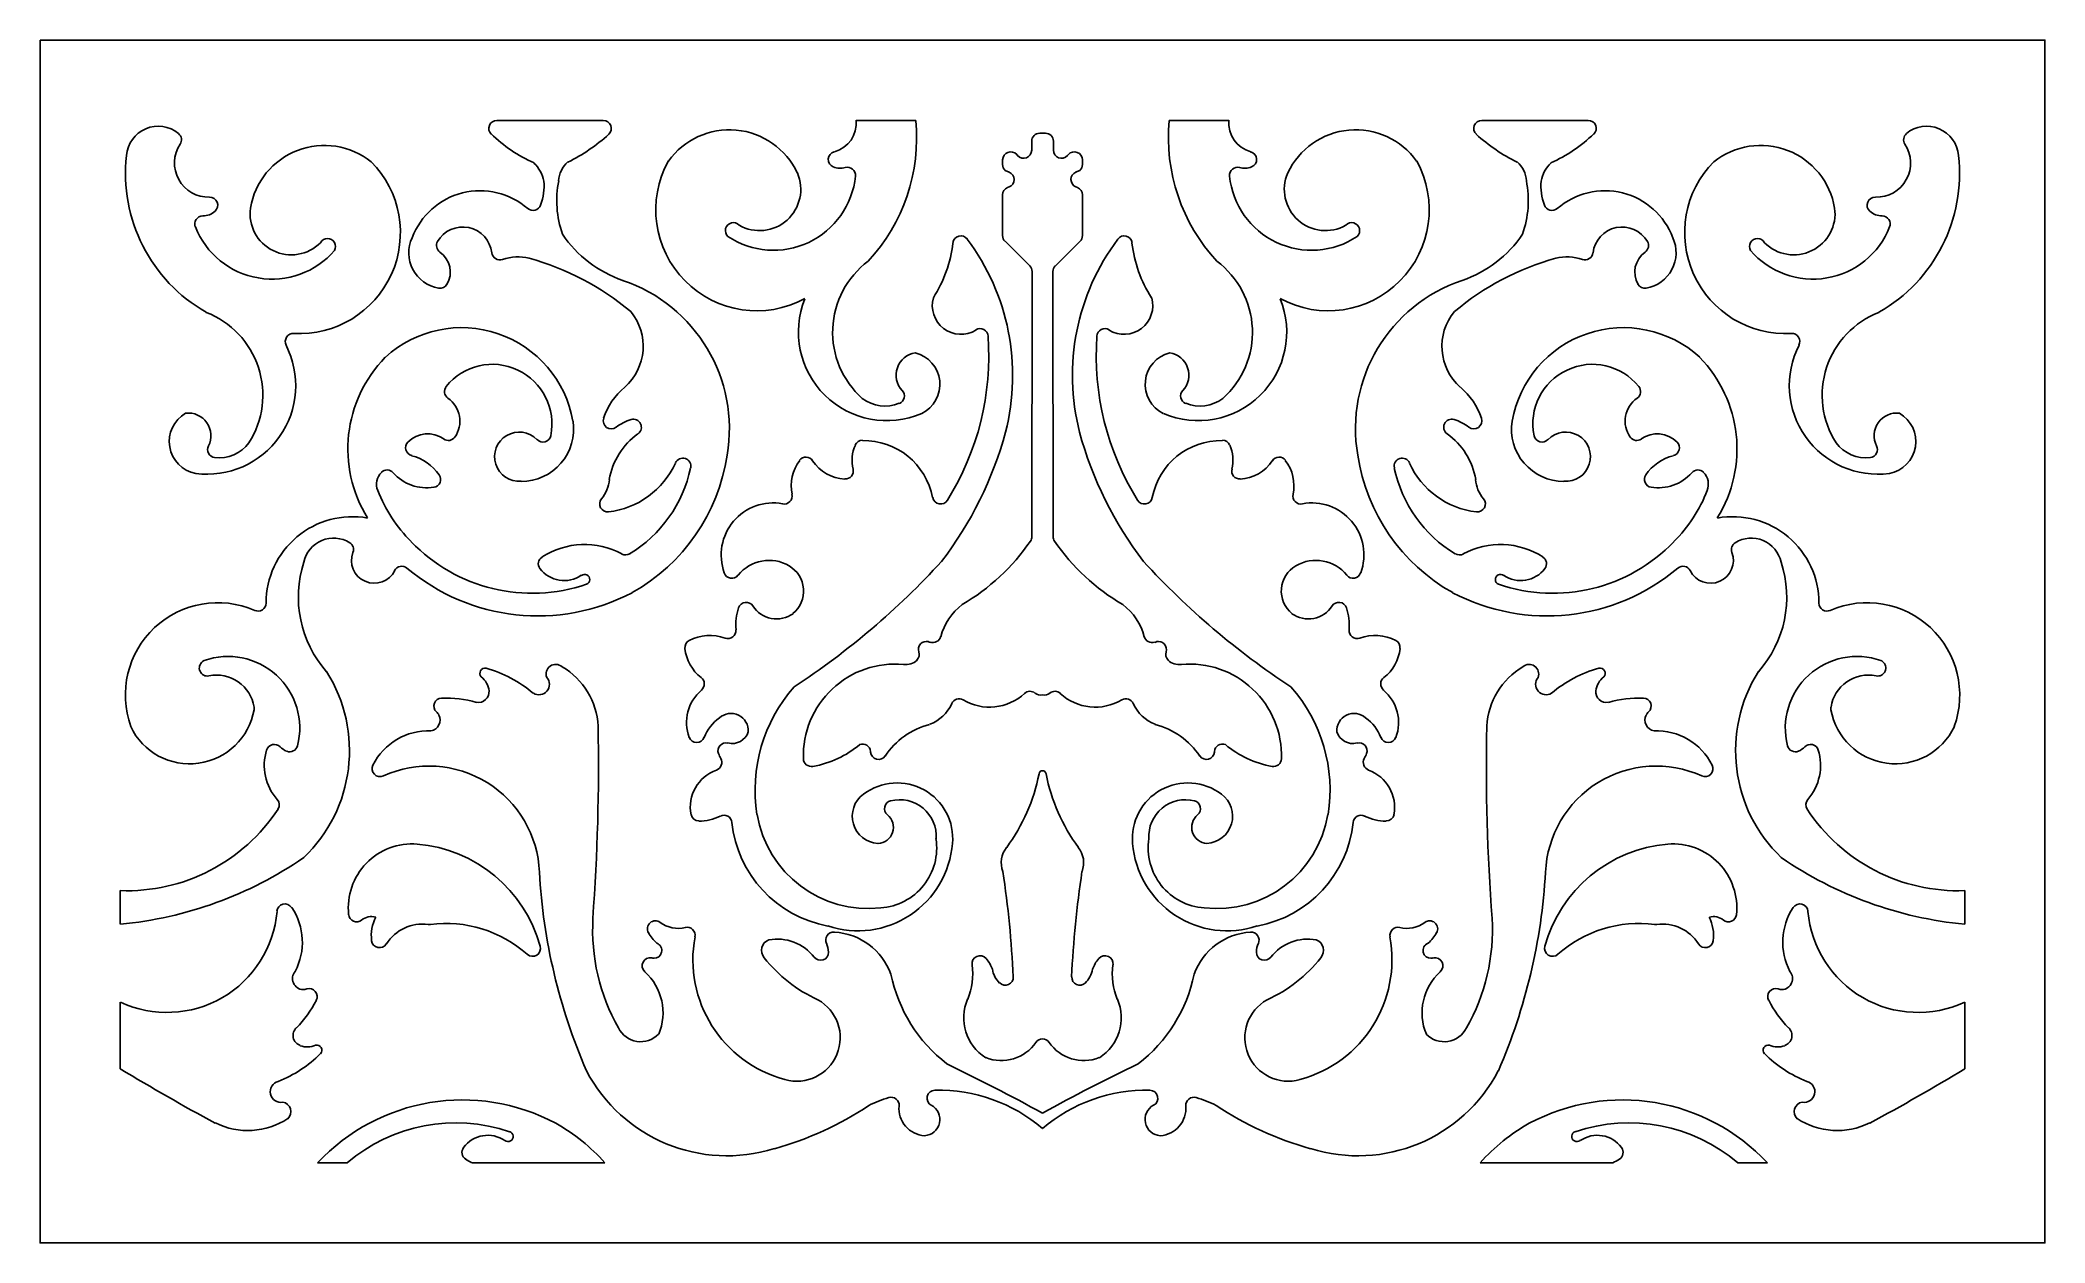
# Model space of a CAD drawing. Header units: millimetres. Extents: x 3277.34 to 3278.34, y 1119.97 to 1120.57.
import ezdxf

# ---------------------------------------------------------------- set-up
doc = ezdxf.new("R2010")
doc.units = ezdxf.units.MM

msp = doc.modelspace()

# ---------------------------------------------------------------- linework, layer by layer
for p, q in [((3277.5669, 1120.5303), (3277.62, 1120.5303)), ((3278.1113, 1120.5303), (3278.0582, 1120.5303)), ((3277.8391, 1120.5239), (3277.8377, 1120.5239)), ((3277.8391, 1120.5239), (3277.8405, 1120.5239)), ((3277.8192, 1120.5106), (3277.8192, 1120.5083)), ((3277.8267, 1120.5127), (3277.8262, 1120.5133)), ((3277.8337, 1120.5198), (3277.8337, 1120.5154)), ((3277.8445, 1120.5198), (3277.8445, 1120.5154)), ((3277.8515, 1120.5127), (3277.852, 1120.5133)), ((3277.859, 1120.5106), (3277.859, 1120.5083)), ((3277.8205, 1120.5053), (3277.8225, 1120.5044)), ((3277.8577, 1120.5053), (3277.8556, 1120.5044)), ((3277.8192, 1120.4931), (3277.8192, 1120.4728)), ((3277.8224, 1120.4971), (3277.8217, 1120.4968)), ((3277.8557, 1120.4971), (3277.8565, 1120.4968)), ((3277.859, 1120.4931), (3277.859, 1120.4728)), ((3277.8204, 1120.47), (3277.8327, 1120.4577)), ((3277.8578, 1120.47), (3277.8455, 1120.4577)), ((3277.8339, 1120.4549), (3277.8338, 1120.3227)), ((3277.8443, 1120.4549), (3277.8444, 1120.3227)), ((3277.4775, 1120.0103), (3277.4923, 1120.0103)), ((3277.5546, 1120.0103), (3277.6208, 1120.0103)), ((3278.1236, 1120.0103), (3278.0574, 1120.0103)), ((3278.2007, 1120.0103), (3278.1859, 1120.0103))]:
    msp.add_line(p, q)
msp.add_lwpolyline([(3277.3391, 1120.5703), (3278.3391, 1120.5703), (3278.3391, 1119.9703), (3277.3391, 1119.9703)], close=True)
for points in [[(3277.7461, 1120.5303), (3277.7759, 1120.5303)], [(3277.932, 1120.5303), (3277.9023, 1120.5303)], [(3277.3791, 1120.1293), (3277.3791, 1120.1461)], [(3278.2991, 1120.1293), (3278.2991, 1120.1461)], [(3277.3791, 1120.0572), (3277.3791, 1120.0905)], [(3278.2991, 1120.0572), (3278.2991, 1120.0905)], [(3277.4923, 1120.0103), (3277.4775, 1120.0103)], [(3277.6208, 1120.0103), (3277.5546, 1120.0103)], [(3278.0574, 1120.0103), (3278.1236, 1120.0103)], [(3278.1859, 1120.0103), (3278.2007, 1120.0103)]]:
    msp.add_lwpolyline(points)
for points in [[(3277.4775, 1120.0103, -0.33933), (3277.5963, 1120.03, -0.08337), (3277.6208, 1120.0103, -0.08337)], [(3278.2007, 1120.0103, 0.33933), (3278.0819, 1120.03, 0.08337), (3278.0574, 1120.0103, 0.08337)]]:
    msp.add_lwpolyline(points, format="xyb")
for centre, radius, start, end in [((3277.5669, 1120.5263), 0.004, 90, 225.8313), ((3277.62, 1120.5263), 0.004, 312.4792, 90), ((3277.7316, 1120.5288), 0.0146, 284.4951, 5.9695), ((3277.6859, 1120.5216), 0.0904, 317.0703, 5.5172), ((3277.9923, 1120.5216), 0.0904, 174.4828, 222.9297), ((3277.9466, 1120.5288), 0.0146, 174.0305, 255.5049), ((3278.0582, 1120.5263), 0.004, 90, 227.5208), ((3278.1113, 1120.5263), 0.004, 314.1687, 90), ((3277.398, 1120.5115), 0.0159, 50.5213, 175.3044), ((3277.4056, 1120.5206), 0.004, 326.2577, 50.5213), ((3277.6152, 1120.5762), 0.0734, 225.8313, 246.0872), ((3277.5639, 1120.5876), 0.0871, 296.2049, 312.4792), ((3277.6829, 1120.4882), 0.0374, 25.1117, 144.3699), ((3277.8377, 1120.5199), 0.004, 89.8419, 180.2807), ((3277.8405, 1120.5199), 0.004, 359.7193, 90.1581), ((3277.9953, 1120.4882), 0.0374, 35.6301, 154.8883), ((3278.1143, 1120.5876), 0.0871, 227.5208, 243.7951), ((3278.0629, 1120.5762), 0.0734, 293.9128, 314.1687), ((3278.2726, 1120.5206), 0.004, 129.4787, 213.7423), ((3278.2801, 1120.5115), 0.0159, 4.6956, 129.4787), ((3277.4614, 1120.5038), 0.0797, 173.5345, 240.2993), ((3277.4231, 1120.509), 0.017, 146.2577, 271.8167), ((3277.4809, 1120.4804), 0.0374, 51.3349, 170.5931), ((3277.6966, 1120.4857), 0.0504, 151.1019, 298.3778), ((3277.7362, 1120.5108), 0.004, 104.4951, 248.339), ((3277.8232, 1120.5106), 0.004, 41.2544, 180), ((3277.8297, 1120.5154), 0.004, 221.2544, 0), ((3277.8485, 1120.5154), 0.004, 180, 318.7456), ((3277.855, 1120.5106), 0.004, 0, 138.7456), ((3277.9419, 1120.5108), 0.004, 291.661, 75.5049), ((3277.9816, 1120.4857), 0.0504, 241.6222, 28.8981), ((3278.1973, 1120.4804), 0.0374, 9.4069, 128.6651), ((3278.2551, 1120.509), 0.017, 268.1833, 33.7423), ((3278.2168, 1120.5038), 0.0797, 299.7007, 6.4655), ((3277.4684, 1120.4743), 0.0504, 266.7649, 44.6026), ((3277.573, 1120.4964), 0.0177, 11.8242, 45.4548), ((3277.5621, 1120.4978), 0.0284, 339.8711, 4.4899), ((3277.6477, 1120.4904), 0.0509, 168.913, 199.3472), ((3277.6117, 1120.499), 0.0141, 131.6449, 175.1813), ((3277.7049, 1120.5066), 0.0411, 236.3751, 354.2112), ((3277.6979, 1120.4959), 0.0206, 240.5197, 23.3316), ((3277.7382, 1120.5158), 0.00939, 248.339, 285.4993), ((3277.7418, 1120.5029), 0.004, 354.2112, 105.4993), ((3277.8232, 1120.5083), 0.004, 180, 227.225), ((3277.8209, 1120.5008), 0.004, 292.219, 66.2768), ((3277.8573, 1120.5008), 0.004, 113.7232, 247.781), ((3277.855, 1120.5083), 0.004, 312.775, 0), ((3277.9364, 1120.5029), 0.004, 74.5007, 185.7888), ((3277.9733, 1120.5066), 0.0411, 185.7888, 303.6249), ((3277.9399, 1120.5158), 0.00939, 254.5007, 291.661), ((3277.9803, 1120.4959), 0.0206, 156.6684, 299.4803), ((3278.0665, 1120.499), 0.0141, 4.8187, 48.3551), ((3278.0305, 1120.4904), 0.0509, 340.6528, 11.087), ((3278.1161, 1120.4978), 0.0284, 175.5101, 200.1289), ((3278.1051, 1120.4964), 0.0177, 134.5452, 168.1758), ((3278.2098, 1120.4743), 0.0504, 135.3974, 273.2351), ((3277.4237, 1120.488), 0.004, 311.4405, 91.8167), ((3277.5586, 1120.459), 0.0362, 49.0272, 159.3452), ((3277.8232, 1120.4931), 0.004, 112.219, 180), ((3277.855, 1120.4931), 0.004, 0, 67.781), ((3278.1196, 1120.459), 0.0362, 20.6548, 130.9728), ((3278.2544, 1120.488), 0.004, 88.1833, 228.5595), ((3277.4202, 1120.4786), 0.004, 90.2055, 201.4937), ((3277.4202, 1120.492), 0.00939, 270.2055, 311.4405), ((3277.4644, 1120.4838), 0.0206, 172.3733, 315.1852), ((3277.585, 1120.4894), 0.004, 229.0272, 339.8711), ((3278.0932, 1120.4894), 0.004, 200.1289, 310.9728), ((3278.2138, 1120.4838), 0.0206, 224.8148, 7.6267), ((3278.258, 1120.492), 0.00939, 228.5595, 269.7945), ((3278.2579, 1120.4786), 0.004, 338.5063, 89.7945), ((3277.4548, 1120.4922), 0.0411, 201.4937, 319.3297), ((3277.4825, 1120.4674), 0.00398, 329.4535, 152.0255), ((3277.541, 1120.4643), 0.018, 155.4942, 260.05), ((3277.5499, 1120.4625), 0.0146, 6.6002, 149.7265), ((3277.6493, 1120.5072), 0.06, 214.1578, 250.9631), ((3277.6849, 1120.4753), 0.00398, 43.6793, 226.2513), ((3277.7984, 1120.4687), 0.004, 36.828, 173.4266), ((3277.7107, 1120.403), 0.1135, 345.5999, 36.828), ((3277.8232, 1120.4728), 0.004, 180, 225.016), ((3277.9675, 1120.403), 0.1135, 143.172, 194.4001), ((3277.855, 1120.4728), 0.004, 314.984, 0), ((3277.8798, 1120.4687), 0.004, 6.5734, 143.172), ((3277.9933, 1120.4753), 0.00398, 313.7487, 136.3207), ((3278.0289, 1120.5072), 0.06, 289.0369, 325.8422), ((3278.1282, 1120.4625), 0.0146, 30.2735, 173.3998), ((3278.1371, 1120.4643), 0.018, 279.95, 24.5058), ((3278.1957, 1120.4674), 0.00398, 27.9745, 210.5465), ((3278.2234, 1120.4922), 0.0411, 220.6703, 338.5063), ((3277.5408, 1120.4679), 0.004, 149.7265, 235.6544), ((3277.5317, 1120.4546), 0.012, 329.3985, 55.6544), ((3277.5684, 1120.4647), 0.004, 186.6002, 289.2052), ((3277.5776, 1120.4383), 0.0239, 76.9781, 109.2052), ((3277.5465, 1120.3309), 0.1357, 50.0327, 74.393), ((3277.7787, 1120.4246), 0.0443, 126.8565, 228.1604), ((3277.7308, 1120.4764), 0.064, 327.288, 353.4266), ((3277.9473, 1120.4764), 0.064, 186.5734, 212.712), ((3277.8995, 1120.4246), 0.0443, 311.8396, 53.1435), ((3278.1317, 1120.3309), 0.1357, 105.607, 129.9673), ((3278.1005, 1120.4383), 0.0239, 70.7948, 103.0219), ((3278.1097, 1120.4647), 0.004, 250.7948, 353.3998), ((3278.1465, 1120.4546), 0.012, 124.3456, 210.6015), ((3278.1374, 1120.4679), 0.004, 304.3456, 30.2735), ((3277.6049, 1120.3765), 0.078, 350.2187, 71.5041), ((3277.8299, 1120.4549), 0.004, 359.9649, 45.016), ((3277.8483, 1120.4549), 0.004, 134.984, 180.0351), ((3278.0732, 1120.3765), 0.078, 108.4959, 189.7813), ((3277.5386, 1120.4506), 0.004, 260.05, 329.3985), ((3277.7615, 1120.4247), 0.0442, 157.9402, 293.0989), ((3277.7984, 1120.4379), 0.0143, 164.052, 301.5978), ((3277.8798, 1120.4379), 0.0143, 238.4022, 15.948), ((3277.9167, 1120.4247), 0.0442, 246.9011, 22.0598), ((3278.1395, 1120.4506), 0.004, 210.6015, 279.95), ((3277.4059, 1120.3932), 0.0443, 327.5444, 68.8483), ((3277.6126, 1120.4176), 0.0273, 311.5702, 39.4758), ((3278.0656, 1120.4176), 0.0273, 140.5242, 228.4298), ((3278.2723, 1120.3932), 0.0443, 111.1517, 212.4556), ((3277.4654, 1120.42), 0.004, 86.7649, 207.0706), ((3277.5493, 1120.3705), 0.0564, 9.9687, 132.3471), ((3277.6762, 1120.4129), 0.1361, 328.0355, 4.1177), ((3277.808, 1120.4224), 0.004, 4.1177, 121.5978), ((3278.002, 1120.4129), 0.1361, 175.8823, 211.9645), ((3277.8702, 1120.4224), 0.004, 58.4022, 175.8823), ((3278.1289, 1120.3705), 0.0564, 47.6529, 170.0313), ((3278.2128, 1120.42), 0.004, 332.9294, 93.2351), ((3277.4224, 1120.398), 0.0442, 262.606, 27.0706), ((3277.5579, 1120.3664), 0.0653, 135.5691, 211.8353), ((3277.7774, 1120.4032), 0.0113, 98.9191, 222.6922), ((3277.7717, 1120.3986), 0.0162, 296.3785, 75.8871), ((3277.9065, 1120.3986), 0.0162, 104.1129, 243.6215), ((3277.9008, 1120.4032), 0.0113, 317.3078, 81.0809), ((3278.1202, 1120.3664), 0.0653, 328.1647, 44.4309), ((3278.2558, 1120.398), 0.0442, 152.9294, 277.394), ((3277.5647, 1120.3789), 0.0297, 348.5376, 140.9385), ((3278.1134, 1120.3789), 0.0297, 39.0615, 191.4624), ((3277.5448, 1120.395), 0.004, 140.9385, 235.2406), ((3277.5346, 1120.3803), 0.0139, 325.0591, 55.2406), ((3277.6525, 1120.371), 0.0341, 129.7695, 161.64), ((3277.7605, 1120.4066), 0.0188, 232.8455, 292.4155), ((3277.7662, 1120.3928), 0.004, 292.4155, 42.6922), ((3277.912, 1120.3928), 0.004, 137.3078, 247.5845), ((3277.9177, 1120.4066), 0.0188, 247.5845, 307.1545), ((3278.0257, 1120.371), 0.0341, 18.36, 50.2305), ((3278.1436, 1120.3803), 0.0139, 124.7594, 214.9409), ((3278.1334, 1120.395), 0.004, 304.7594, 39.0615), ((3277.4197, 1120.3701), 0.0162, 119.8178, 259.3263), ((3277.413, 1120.373), 0.0113, 333.0127, 96.7857), ((3277.5791, 1120.3763), 0.0261, 270, 8.5942), ((3277.624, 1120.3804), 0.004, 161.64, 307.0936), ((3277.6408, 1120.3582), 0.0239, 106.9346, 127.0936), ((3277.635, 1120.3772), 0.004, 305.4965, 106.9346), ((3278.0432, 1120.3772), 0.004, 73.0654, 234.5035), ((3278.0374, 1120.3582), 0.0239, 52.9064, 73.0654), ((3278.0542, 1120.3804), 0.004, 232.9064, 18.36), ((3278.0991, 1120.3763), 0.0261, 171.4058, 270), ((3278.2652, 1120.373), 0.0113, 83.2143, 206.9873), ((3278.2585, 1120.3701), 0.0162, 280.6737, 60.1822), ((3277.5324, 1120.3599), 0.014, 55.1036, 134.8699), ((3277.5427, 1120.3746), 0.004, 235.1036, 325.0591), ((3277.5781, 1120.3625), 0.0123, 43.5849, 274.6688), ((3277.5899, 1120.3738), 0.004, 223.5849, 348.5376), ((3277.6578, 1120.3452), 0.0353, 125.4965, 170.3071), ((3277.7493, 1120.3667), 0.004, 90.9183, 155.4468), ((3277.7498, 1120.3355), 0.0351, 10.8922, 90.9183), ((3277.6364, 1120.4257), 0.1912, 322.8331, 344.5388), ((3278.0418, 1120.4257), 0.1912, 195.4612, 217.1669), ((3277.9283, 1120.3355), 0.0351, 89.0817, 169.1078), ((3277.9288, 1120.3667), 0.004, 24.5532, 89.0817), ((3278.0204, 1120.3452), 0.0353, 9.6929, 54.5035), ((3278.0883, 1120.3738), 0.004, 191.4624, 316.4151), ((3278.1001, 1120.3625), 0.0123, 265.3312, 136.4151), ((3278.1355, 1120.3746), 0.004, 214.9409, 304.8964), ((3278.1457, 1120.3599), 0.014, 45.1301, 124.8964), ((3277.4266, 1120.3661), 0.004, 153.0127, 263.2893), ((3277.4283, 1120.3808), 0.0188, 263.2893, 322.8593), ((3277.5254, 1120.367), 0.004, 134.8699, 256.1589), ((3277.5188, 1120.3404), 0.0233, 34.0026, 76.1589), ((3277.5881, 1120.3773), 0.0947, 299.2755, 351.4655), ((3277.6597, 1120.3578), 0.004, 347.9866, 155.7203), ((3277.7343, 1120.3481), 0.0206, 142.2797, 192.1787), ((3277.7211, 1120.3583), 0.004, 33.6763, 142.2797), ((3277.7416, 1120.372), 0.0207, 213.6763, 266.7748), ((3277.7624, 1120.3607), 0.0183, 155.4468, 193.9725), ((3277.9158, 1120.3607), 0.0183, 346.0275, 24.5532), ((3277.9365, 1120.372), 0.0207, 273.2252, 326.3237), ((3277.9571, 1120.3583), 0.004, 37.7203, 146.3237), ((3277.9439, 1120.3481), 0.0206, 347.8213, 37.7203), ((3278.09, 1120.3773), 0.0947, 188.5345, 240.7245), ((3278.0185, 1120.3578), 0.004, 24.2797, 192.0134), ((3278.1593, 1120.3404), 0.0233, 103.8411, 145.9974), ((3278.1528, 1120.367), 0.004, 283.8411, 45.1301), ((3278.2499, 1120.3808), 0.0188, 217.1407, 276.7107), ((3278.2516, 1120.3661), 0.004, 276.7107, 26.9873), ((3277.5152, 1120.3488), 0.00831, 134.9036, 202.0944), ((3277.5122, 1120.3519), 0.004, 41.3415, 134.9036), ((3277.5318, 1120.3691), 0.0221, 221.3415, 279.6141), ((3277.5349, 1120.3512), 0.004, 279.6141, 34.0026), ((3277.6055, 1120.3527), 0.0176, 320.5708, 354.9908), ((3277.6178, 1120.3766), 0.0419, 276.5795, 335.7203), ((3277.5986, 1120.3707), 0.0664, 301.3558, 347.9866), ((3277.7407, 1120.3554), 0.004, 266.7748, 13.9725), ((3277.9375, 1120.3554), 0.004, 166.0275, 273.2252), ((3278.0795, 1120.3707), 0.0664, 192.0134, 238.6442), ((3278.0603, 1120.3766), 0.0419, 204.2797, 263.4205), ((3278.0726, 1120.3527), 0.0176, 185.0092, 219.4292), ((3278.1433, 1120.3512), 0.004, 145.9974, 260.3859), ((3278.1463, 1120.3691), 0.0221, 260.3859, 318.6585), ((3278.166, 1120.3519), 0.004, 45.0964, 138.6585), ((3278.1629, 1120.3488), 0.00831, 337.9056, 45.0964), ((3277.5752, 1120.3717), 0.0725, 201.004, 225.3252), ((3277.6222, 1120.339), 0.004, 140.5708, 276.5795), ((3277.7102, 1120.3429), 0.004, 259.6419, 12.1787), ((3277.7883, 1120.3429), 0.004, 190.8922, 328.0355), ((3277.8899, 1120.3429), 0.004, 211.9645, 349.1078), ((3277.968, 1120.3429), 0.004, 167.8213, 280.3581), ((3278.056, 1120.339), 0.004, 263.4205, 39.4292), ((3278.103, 1120.3717), 0.0725, 314.6748, 338.996), ((3277.4949, 1120.2895), 0.0431, 79.9475, 180.0034), ((3277.7048, 1120.3135), 0.026, 79.6419, 199.9692), ((3277.9734, 1120.3135), 0.026, 340.0308, 100.3581), ((3278.1833, 1120.2895), 0.0431, 359.9966, 100.0525), ((3277.4855, 1120.3067), 0.0152, 58.1938, 167.9097), ((3277.5846, 1120.3782), 0.0838, 223.9223, 288.8091), ((3277.7452, 1120.3808), 0.1066, 300.3185, 325.4904), ((3277.8298, 1120.3227), 0.004, 325.4904, 359.9649), ((3277.8484, 1120.3227), 0.004, 180.0351, 214.5096), ((3277.9329, 1120.3808), 0.1066, 214.5096, 239.6815), ((3278.0936, 1120.3782), 0.0838, 251.1909, 316.0777), ((3278.1926, 1120.3067), 0.0152, 12.0903, 121.8062), ((3277.4914, 1120.3162), 0.004, 339.5806, 58.1938), ((3277.5058, 1120.3108), 0.0114, 159.5806, 333.2804), ((3277.5916, 1120.3091), 0.004, 122.3267, 216.6448), ((3277.6106, 1120.2792), 0.0395, 61.8245, 122.3267), ((3277.6311, 1120.3175), 0.004, 241.8245, 301.3558), ((3277.7028, 1120.2907), 0.0201, 60.2787, 140.6341), ((3277.4985, 1120.5767), 0.394, 303.3717, 317.4511), ((3278.1797, 1120.5767), 0.394, 222.5489, 236.6283), ((3277.9754, 1120.2907), 0.0201, 39.3659, 119.7213), ((3278.0471, 1120.3175), 0.004, 238.6442, 298.1755), ((3278.0676, 1120.2792), 0.0395, 57.6733, 118.1755), ((3278.0865, 1120.3091), 0.004, 323.3552, 57.6733), ((3278.1723, 1120.3108), 0.0114, 206.7196, 20.4194), ((3278.1867, 1120.3162), 0.004, 121.8062, 200.4194), ((3277.5238, 1120.2924), 0.0559, 161.7686, 221.6053), ((3277.5195, 1120.3039), 0.004, 49.8529, 153.2804), ((3277.5874, 1120.3844), 0.1013, 229.8529, 297.6612), ((3277.6005, 1120.3158), 0.0151, 216.6448, 304.462), ((3277.6107, 1120.3013), 0.00254, 290.8493, 128.7028), ((3277.6841, 1120.3059), 0.004, 199.9692, 320.6341), ((3277.7053, 1120.2955), 0.0146, 309.5324, 59.7697), ((3277.9728, 1120.2955), 0.0146, 120.2303, 230.4676), ((3277.994, 1120.3059), 0.004, 219.3659, 340.0308), ((3278.0907, 1120.3844), 0.1013, 242.3388, 310.1471), ((3278.0675, 1120.3013), 0.00254, 51.2972, 249.1507), ((3278.0776, 1120.3158), 0.0151, 235.538, 323.3552), ((3278.1586, 1120.3039), 0.004, 26.7196, 130.1471), ((3278.1544, 1120.2924), 0.0559, 318.3947, 18.2314), ((3277.4277, 1120.2436), 0.0461, 66.4176, 199.7968), ((3277.4478, 1120.2895), 0.004, 246.4176, 0.0034), ((3277.7124, 1120.2787), 0.0263, 161.1373, 185.3875), ((3277.6913, 1120.2859), 0.004, 33.0607, 161.1373), ((3277.7065, 1120.2958), 0.0142, 213.0607, 305.099), ((3277.8166, 1120.2654), 0.0292, 126.8929, 165.4733), ((3277.8616, 1120.2654), 0.0292, 14.5267, 53.1071), ((3277.9717, 1120.2958), 0.0142, 234.901, 326.9393), ((3277.9869, 1120.2859), 0.004, 18.8627, 146.9393), ((3277.9658, 1120.2787), 0.0263, 354.6125, 18.8627), ((3278.2304, 1120.2895), 0.004, 179.9966, 293.5824), ((3278.2505, 1120.2436), 0.0461, 340.2032, 113.5824), ((3277.6647, 1120.2673), 0.004, 118.4237, 186.2949), ((3277.6732, 1120.2516), 0.0218, 69.6392, 118.4237), ((3277.6822, 1120.2758), 0.004, 249.6392, 5.3875), ((3277.7812, 1120.2664), 0.004, 75.7564, 198.5179), ((3277.7797, 1120.2601), 0.0104, 70.641, 75.7564), ((3277.7844, 1120.2738), 0.004, 250.641, 345.4733), ((3277.8937, 1120.2738), 0.004, 194.5267, 289.359), ((3277.8985, 1120.2601), 0.0104, 104.2436, 109.359), ((3277.8969, 1120.2664), 0.004, 341.4821, 104.2436), ((3277.996, 1120.2758), 0.004, 174.6125, 290.3608), ((3278.0049, 1120.2516), 0.0218, 61.5763, 110.3608), ((3278.0134, 1120.2673), 0.004, 353.7051, 61.5763), ((3277.4225, 1120.2571), 0.004, 126.3833, 281.964), ((3277.4236, 1120.2557), 0.00583, 117.6185, 126.3833), ((3277.4328, 1120.2271), 0.0358, 345.7873, 109.4287), ((3277.682, 1120.2692), 0.0214, 186.2949, 232.1132), ((3277.7709, 1120.2671), 0.00828, 262.6865, 312.56), ((3277.7737, 1120.2639), 0.00394, 314.3981, 18.5179), ((3277.9045, 1120.2639), 0.00394, 161.4821, 225.6019), ((3277.9073, 1120.2671), 0.00828, 227.44, 277.3135), ((3277.9962, 1120.2692), 0.0214, 307.8868, 353.7051), ((3278.2454, 1120.2271), 0.0358, 70.5713, 194.2127), ((3278.2557, 1120.2571), 0.004, 258.036, 53.6167), ((3278.2546, 1120.2557), 0.00583, 53.6167, 62.3815), ((3277.4272, 1120.2348), 0.0188, 8.5736, 101.964), ((3277.4196, 1120.2159), 0.0738, 313.704, 32.2862), ((3277.5611, 1120.2544), 0.00265, 79.3766, 220.4146), ((3277.5525, 1120.2443), 0.0107, 7.4809, 51.9547), ((3277.5441, 1120.1959), 0.0636, 49.9008, 74.1145), ((3277.5879, 1120.249), 0.00525, 238.5018, 40.8803), ((3277.5963, 1120.2541), 0.00482, 49.3766, 200.2974), ((3277.5809, 1120.2262), 0.0366, 3.0977, 59.4801), ((3277.6664, 1120.2492), 0.004, 309.6655, 52.1132), ((3277.7656, 1120.2133), 0.0458, 84.7739, 181.815), ((3277.9125, 1120.2133), 0.0458, 358.185, 95.2261), ((3278.0118, 1120.2492), 0.004, 127.8868, 230.3345), ((3278.0973, 1120.2262), 0.0366, 120.5199, 176.9023), ((3278.0818, 1120.2541), 0.00482, 339.7026, 130.6234), ((3278.0903, 1120.249), 0.00525, 139.1197, 301.4982), ((3278.134, 1120.1959), 0.0636, 105.8855, 130.0992), ((3278.1257, 1120.2443), 0.0107, 128.0453, 172.5191), ((3278.1171, 1120.2544), 0.00265, 319.5854, 100.6234), ((3278.2586, 1120.2159), 0.0738, 147.7138, 226.296), ((3278.251, 1120.2348), 0.0188, 78.036, 171.4264), ((3277.5395, 1120.2381), 0.004, 91.921, 227.0166), ((3277.5413, 1120.184), 0.0581, 74.5088, 91.921), ((3277.5578, 1120.2452), 0.00524, 258.7753, 6.1216), ((3277.6823, 1120.23), 0.0208, 129.6655, 201.1099), ((3277.7734, 1120.1962), 0.0777, 138.5227, 189.0216), ((3277.7975, 1120.2378), 0.004, 59.7021, 156.5976), ((3277.8126, 1120.2637), 0.0261, 239.7021, 312.2696), ((3277.8328, 1120.2415), 0.004, 50.5877, 132.2696), ((3277.8382, 1120.248), 0.00444, 230.5877, 281.4359), ((3277.84, 1120.248), 0.00444, 258.5641, 309.4123), ((3277.8453, 1120.2415), 0.004, 47.7304, 129.4123), ((3277.8655, 1120.2637), 0.0261, 227.7304, 300.2979), ((3277.8807, 1120.2378), 0.004, 23.4024, 120.2979), ((3277.9048, 1120.1962), 0.0777, 350.9784, 41.4773), ((3277.9959, 1120.23), 0.0208, 338.8901, 50.3345), ((3278.1203, 1120.2452), 0.00524, 173.8784, 281.2247), ((3278.1369, 1120.184), 0.0581, 88.079, 105.4912), ((3278.1387, 1120.2381), 0.004, 312.9834, 88.079), ((3277.4137, 1120.2419), 0.0326, 205.495, 350.0862), ((3277.4419, 1120.237), 0.004, 350.0862, 8.5736), ((3277.5331, 1120.2312), 0.00552, 280.3658, 26.4927), ((3277.532, 1120.2301), 0.00699, 30.9041, 47.0166), ((3277.69, 1120.2149), 0.0211, 124.7876, 158.837), ((3277.6837, 1120.2258), 0.00864, 356.6462, 131.8679), ((3277.7763, 1120.247), 0.0191, 290.0041, 336.5976), ((3277.9019, 1120.247), 0.0191, 203.4024, 249.9959), ((3277.9945, 1120.2258), 0.00864, 48.1321, 183.3538), ((3277.9882, 1120.2149), 0.0211, 21.163, 55.2124), ((3278.1451, 1120.2312), 0.00552, 153.5073, 259.6342), ((3278.1462, 1120.2301), 0.00699, 132.9834, 149.0959), ((3278.2363, 1120.237), 0.004, 171.4264, 189.9138), ((3278.2645, 1120.2419), 0.0326, 189.9138, 334.505), ((3277.5329, 1120.1946), 0.0312, 87.8603, 153.0722), ((3276.6025, 1120.208), 1.0151, 355.7199, 1.1372), ((3277.6666, 1120.224), 0.004, 201.1099, 338.837), ((3277.6843, 1120.2279), 0.00845, 255.6776, 342.1275), ((3277.7927, 1120.1915), 0.0388, 104.8457, 145.9805), ((3277.8854, 1120.1915), 0.0388, 34.0195, 75.1543), ((3277.9939, 1120.2279), 0.00845, 197.8725, 284.3224), ((3278.0116, 1120.224), 0.004, 201.163, 338.8901), ((3279.0756, 1120.208), 1.0151, 178.8628, 184.2801), ((3278.1453, 1120.1946), 0.0312, 26.9278, 92.1397), ((3277.4767, 1120.2086), 0.0258, 162.858, 221.3928), ((3277.4559, 1120.215), 0.004, 43.4894, 162.858), ((3277.4656, 1120.2243), 0.0094, 223.4894, 247.6876), ((3277.4636, 1120.2193), 0.004, 247.6876, 345.7873), ((3277.6751, 1120.21), 0.004, 289.5682, 29.4169), ((3277.6812, 1120.2158), 0.004, 75.6776, 200.384), ((3277.6937, 1120.2205), 0.0173, 200.384, 209.4169), ((3277.7238, 1120.212), 0.004, 181.815, 280.2574), ((3277.7156, 1120.2577), 0.0505, 280.2574, 309.7852), ((3277.7493, 1120.2152), 0.004, 3.9357, 110.4455), ((3277.7684, 1120.2165), 0.0152, 183.9357, 185.1981), ((3277.7573, 1120.2155), 0.004, 185.1981, 325.9805), ((3277.9209, 1120.2155), 0.004, 214.0195, 354.8019), ((3277.9289, 1120.2152), 0.004, 69.5545, 176.0643), ((3277.9097, 1120.2165), 0.0152, 354.8019, 356.0643), ((3277.9626, 1120.2577), 0.0505, 230.2148, 259.7426), ((3277.9543, 1120.212), 0.004, 259.7426, 358.185), ((3277.997, 1120.2158), 0.004, 339.616, 104.3224), ((3278.0031, 1120.21), 0.004, 150.5831, 250.4318), ((3277.9845, 1120.2205), 0.0173, 330.5831, 339.616), ((3278.2146, 1120.2193), 0.004, 194.2127, 292.3124), ((3278.2125, 1120.2243), 0.0094, 292.3124, 316.5106), ((3278.2222, 1120.215), 0.004, 17.142, 136.5106), ((3278.2014, 1120.2086), 0.0258, 318.6072, 17.142), ((3277.5087, 1120.2069), 0.004, 153.0722, 294.4228), ((3277.5331, 1120.1531), 0.0551, 2.2392, 114.4228), ((3277.683, 1120.1877), 0.0196, 109.5682, 191.0577), ((3277.7469, 1120.2222), 0.0922, 323.7085, 348.8328), ((3277.8391, 1120.2041), 0.00178, 90, 171.3401), ((3277.8391, 1120.2041), 0.00178, 8.6599, 90), ((3277.9313, 1120.2222), 0.0922, 191.1672, 216.2915), ((3277.9951, 1120.1877), 0.0196, 348.9423, 70.4318), ((3278.1451, 1120.1531), 0.0551, 65.5772, 177.7608), ((3278.1695, 1120.2069), 0.004, 245.5772, 26.9278), ((3277.4544, 1120.1889), 0.004, 326.7853, 41.3928), ((3277.7578, 1120.1832), 0.0136, 126.1823, 266.5017), ((3277.7666, 1120.1721), 0.0277, 354.7426, 127.208), ((3277.7643, 1120.187), 0.004, 104.2202, 230.4404), ((3277.7678, 1120.1731), 0.0183, 356.3874, 104.2202), ((3277.9116, 1120.1721), 0.0277, 52.792, 185.2574), ((3277.9104, 1120.1731), 0.0183, 75.7798, 183.6126), ((3277.9139, 1120.187), 0.004, 309.5596, 75.7798), ((3277.9203, 1120.1832), 0.0136, 273.4983, 53.8177), ((3278.2238, 1120.1889), 0.004, 138.6072, 213.2147), ((3277.3824, 1120.2361), 0.0901, 267.8973, 326.7853), ((3277.6677, 1120.1848), 0.004, 191.0577, 269.8289), ((3277.6677, 1120.2042), 0.0235, 269.8289, 296.8636), ((3277.6802, 1120.1797), 0.004, 6.1204, 116.8636), ((3277.7428, 1120.1864), 0.059, 186.1204, 259.4699), ((3277.7522, 1120.1933), 0.0562, 189.4689, 276.3906), ((3277.7566, 1120.1776), 0.00809, 273.2827, 50.4404), ((3277.9216, 1120.1776), 0.00809, 129.5596, 266.7173), ((3277.926, 1120.1933), 0.0562, 263.6094, 350.5311), ((3277.9354, 1120.1864), 0.059, 280.5301, 353.8796), ((3277.998, 1120.1797), 0.004, 63.1364, 173.8796), ((3278.0104, 1120.2042), 0.0235, 243.1364, 270.1711), ((3278.0105, 1120.1848), 0.004, 270.1711, 348.9423), ((3278.2958, 1120.2361), 0.0901, 213.2147, 272.1027), ((3277.7564, 1120.1673), 0.0299, 273.8166, 9.0137), ((3277.9217, 1120.1673), 0.0299, 170.9863, 266.1834), ((3277.3606, 1120.3228), 0.1944, 275.4663, 304.4651), ((3277.5247, 1120.1375), 0.0319, 85.4479, 186.2257), ((3277.5214, 1120.0999), 0.0696, 15.3577, 85.195), ((3277.747, 1120.1733), 0.0473, 251.5744, 355.4971), ((3277.8307, 1120.16), 0.0122, 141.3452, 200.9814), ((3277.8474, 1120.16), 0.0122, 339.0186, 38.6548), ((3277.9312, 1120.1733), 0.0473, 184.5029, 288.4256), ((3278.1568, 1120.0999), 0.0696, 94.805, 164.6423), ((3278.1535, 1120.1375), 0.0319, 353.7743, 94.5521), ((3278.3176, 1120.3228), 0.1944, 235.5349, 264.5337), ((3277.8765, 1120.1713), 0.2888, 183.1735, 203.4869), ((3277.3006, 1120.078), 0.5245, 2.7349, 8.5118), ((3278.3775, 1120.078), 0.5245, 171.4882, 177.2651), ((3277.8016, 1120.1713), 0.2888, 336.5131, 356.8265), ((3277.4024, 1120.1404), 0.0551, 245.0129, 355.0842), ((3277.4612, 1120.1354), 0.004, 33.7336, 175.0842), ((3277.4387, 1120.1203), 0.0312, 332.2663, 33.7336), ((3277.497, 1120.1345), 0.004, 186.2257, 307.9476), ((3277.5045, 1120.1249), 0.00824, 76.0605, 127.9476), ((3277.5246, 1120.1237), 0.0203, 153.1144, 187.3556), ((3277.7134, 1120.1264), 0.0987, 176.5964, 209.6641), ((3277.646, 1120.127), 0.004, 53.6595, 208.0275), ((3277.6575, 1120.1426), 0.0154, 233.6595, 282.9581), ((3278.0207, 1120.1426), 0.0154, 257.0419, 306.3405), ((3278.0322, 1120.127), 0.004, 331.9725, 126.3405), ((3277.9648, 1120.1264), 0.0987, 330.3359, 3.4036), ((3278.1737, 1120.1249), 0.00824, 52.0524, 103.9395), ((3278.1535, 1120.1237), 0.0203, 352.6444, 26.8856), ((3278.1812, 1120.1345), 0.004, 232.0524, 353.7743), ((3278.2395, 1120.1203), 0.0312, 146.2664, 207.7337), ((3278.2169, 1120.1354), 0.004, 4.9158, 146.2664), ((3278.2758, 1120.1404), 0.0551, 184.9158, 294.9871), ((3277.5084, 1120.1216), 0.004, 187.3556, 327.9075), ((3277.5298, 1120.1082), 0.0212, 82.2582, 147.9075), ((3277.5332, 1120.1332), 0.004, 262.2582, 277.1557), ((3277.5414, 1120.0683), 0.0614, 48.5407, 97.1557), ((3277.6584, 1120.1336), 0.018, 208.0275, 229.8275), ((3277.6618, 1120.1238), 0.004, 349.3448, 102.9581), ((3277.7265, 1120.1116), 0.0618, 169.3448, 255.0702), ((3277.7045, 1120.1163), 0.00558, 110.5975, 221.5998), ((3277.7068, 1120.0986), 0.0233, 37.6881, 100.4896), ((3277.735, 1120.1214), 0.004, 87.004, 204.0457), ((3277.7336, 1120.0937), 0.0317, 19.6899, 87.004), ((3277.9446, 1120.0937), 0.0317, 92.996, 160.3101), ((3277.9431, 1120.1214), 0.004, 335.9543, 92.996), ((3277.9714, 1120.0986), 0.0233, 79.5104, 142.3119), ((3277.9516, 1120.1116), 0.0618, 284.9298, 10.6552), ((3277.9737, 1120.1163), 0.00558, 318.4002, 69.4025), ((3278.0164, 1120.1238), 0.004, 77.0419, 190.6552), ((3278.0198, 1120.1336), 0.018, 310.1725, 331.9725), ((3278.1368, 1120.0683), 0.0614, 82.8443, 131.4593), ((3278.1449, 1120.1332), 0.004, 262.8443, 277.7418), ((3278.1483, 1120.1082), 0.0212, 32.0925, 97.7418), ((3278.1697, 1120.1216), 0.004, 212.0925, 352.6444), ((3277.5847, 1120.1173), 0.004, 228.5407, 15.3577), ((3277.6434, 1120.1086), 0.004, 79.2737, 227.7727), ((3277.6522, 1120.1549), 0.0431, 259.2737, 260.8903), ((3277.6453, 1120.1162), 0.0039, 266.8929, 68.6804), ((3277.7559, 1120.1561), 0.0706, 218.0514, 245.8713), ((3277.7284, 1120.1153), 0.004, 217.6881, 0.8815), ((3277.721, 1120.1152), 0.0113, 0.8815, 24.0457), ((3277.8079, 1120.1096), 0.004, 40.3111, 187.8048), ((3277.7973, 1120.1006), 0.0179, 20.3609, 40.3111), ((3277.8808, 1120.1006), 0.0179, 139.6889, 159.6391), ((3277.8703, 1120.1096), 0.004, 352.1952, 139.6889), ((3277.9571, 1120.1152), 0.0113, 155.9543, 179.1185), ((3277.9498, 1120.1153), 0.004, 179.1185, 322.3119), ((3277.9223, 1120.1561), 0.0706, 294.1287, 321.9486), ((3278.0328, 1120.1162), 0.0039, 111.3196, 273.1071), ((3278.026, 1120.1549), 0.0431, 279.1097, 280.7263), ((3278.0348, 1120.1086), 0.004, 312.2273, 100.7263), ((3278.0935, 1120.1173), 0.004, 164.6423, 311.4593), ((3277.4705, 1120.1022), 0.00552, 139.7607, 267.1541), ((3277.6221, 1120.0851), 0.0277, 337.2353, 47.7727), ((3277.8374, 1120.1194), 0.0754, 191.4524, 232.4477), ((3277.7709, 1120.1045), 0.0334, 337.744, 7.8048), ((3277.8263, 1120.1089), 0.0124, 189.6071, 226.1465), ((3277.8205, 1120.1029), 0.004, 226.1465, 2.7349), ((3277.8577, 1120.1029), 0.004, 177.2651, 313.8535), ((3277.8518, 1120.1089), 0.0124, 313.8535, 350.3929), ((3277.9073, 1120.1045), 0.0334, 172.1952, 202.256), ((3277.8408, 1120.1194), 0.0754, 307.5523, 348.5476), ((3278.0561, 1120.0851), 0.0277, 132.2273, 202.7647), ((3278.2077, 1120.1022), 0.00552, 272.8459, 40.2393), ((3277.4253, 1120.1181), 0.0581, 315.875, 332.5824), ((3277.47, 1120.1037), 0.00699, 271.5655, 287.678), ((3277.4733, 1120.0932), 0.004, 332.5824, 107.678), ((3277.7165, 1120.0727), 0.0217, 254.2432, 60.774), ((3277.8233, 1120.0826), 0.0235, 156.6081, 237.7269), ((3277.8549, 1120.0826), 0.0235, 302.2731, 23.3919), ((3277.9617, 1120.0727), 0.0217, 119.226, 285.7568), ((3278.2048, 1120.0932), 0.004, 72.322, 207.4176), ((3278.2529, 1120.1181), 0.0581, 207.4176, 224.125), ((3278.2082, 1120.1037), 0.00699, 252.322, 268.4345), ((3277.4705, 1120.0738), 0.00524, 131.6085, 252.1275), ((3277.6387, 1120.0832), 0.0125, 206.8907, 315.2451), ((3277.8185, 1120.0824), 0.0211, 248.7087, 325.2044), ((3277.8391, 1120.0681), 0.004, 90, 145.2044), ((3277.8391, 1120.0681), 0.004, 90, 145.2044), ((3277.8391, 1120.0681), 0.004, 34.7956, 90), ((3277.8391, 1120.0681), 0.004, 34.7956, 90), ((3277.8597, 1120.0824), 0.0211, 214.7956, 291.2913), ((3278.0394, 1120.0832), 0.0125, 224.7549, 333.1093), ((3278.2077, 1120.0738), 0.00524, 287.8725, 48.3915), ((3277.4342, 1120.1099), 0.0636, 291.8701, 314.7759), ((3277.4724, 1120.0788), 0.0107, 250.7682, 292.6161), ((3277.477, 1120.0664), 0.00265, 320.038, 101.076), ((3278.2012, 1120.0664), 0.00265, 78.924, 219.962), ((3278.244, 1120.1099), 0.0636, 225.2241, 248.1299), ((3278.2058, 1120.0788), 0.0107, 247.3839, 289.2318), ((3277.9062, 1120.9247), 1.0151, 238.7174, 241.7986), ((3277.4591, 1120.0457), 0.00525, 103.2691, 281.5417), ((3277.6816, 1120.0927), 0.0789, 207.5482, 287.5022), ((3277.4157, 1119.271), 0.8735, 61.012, 64.5298), ((3278.2624, 1119.271), 0.8735, 115.4702, 118.988), ((3277.9965, 1120.0927), 0.0789, 252.4978, 332.4518), ((3278.2191, 1120.0457), 0.00525, 258.4583, 76.7309), ((3277.772, 1120.9247), 1.0151, 298.2014, 301.2826), ((3277.4594, 1120.0358), 0.00482, 313.2812, 80.9588), ((3277.7868, 1119.9655), 0.0811, 107.5138, 115.0682), ((3277.7636, 1120.039), 0.004, 354.8786, 107.5138), ((3277.7855, 1120.0425), 0.004, 90.9177, 241.8842), ((3277.7868, 1119.9655), 0.0811, 49.7972, 90.9177), ((3277.8914, 1119.9655), 0.0811, 89.0823, 130.2028), ((3277.8926, 1120.0425), 0.004, 298.1158, 89.0823), ((3277.9146, 1120.039), 0.004, 72.4862, 185.1214), ((3277.8914, 1119.9655), 0.0811, 64.9318, 72.4862), ((3278.2188, 1120.0358), 0.00482, 99.0412, 226.7188), ((3277.4427, 1120.063), 0.0366, 243.7592, 303.1777), ((3277.5464, 1119.9464), 0.0838, 71.3187, 130.2908), ((3277.6593, 1120.1803), 0.1694, 285.7995, 303.369), ((3277.7811, 1120.0374), 0.0136, 174.8786, 266.5017), ((3277.7798, 1120.0319), 0.00809, 273.2827, 61.8842), ((3277.8983, 1120.0319), 0.00809, 118.1158, 266.7173), ((3277.897, 1120.0374), 0.0136, 273.4983, 5.1214), ((3278.0189, 1120.1803), 0.1694, 236.631, 254.2005), ((3278.1317, 1119.9464), 0.0838, 49.7092, 108.6813), ((3278.2355, 1120.063), 0.0366, 236.8223, 296.2408), ((3277.5624, 1120.0089), 0.0151, 55.538, 143.3552), ((3277.5725, 1120.0234), 0.00254, 231.2972, 73.3589), ((3278.1056, 1120.0234), 0.00254, 106.6411, 308.7028), ((3278.1158, 1120.0089), 0.0151, 36.6448, 124.462), ((3277.5535, 1120.0155), 0.004, 143.3552, 237.6733), ((3277.5724, 1120.0455), 0.0395, 237.6733, 243.0423), ((3278.1057, 1120.0455), 0.0395, 296.9577, 302.3267), ((3278.1247, 1120.0155), 0.004, 302.3267, 36.6448)]:
    msp.add_arc(centre, radius, start, end)

doc.saveas('drawing.dxf')
